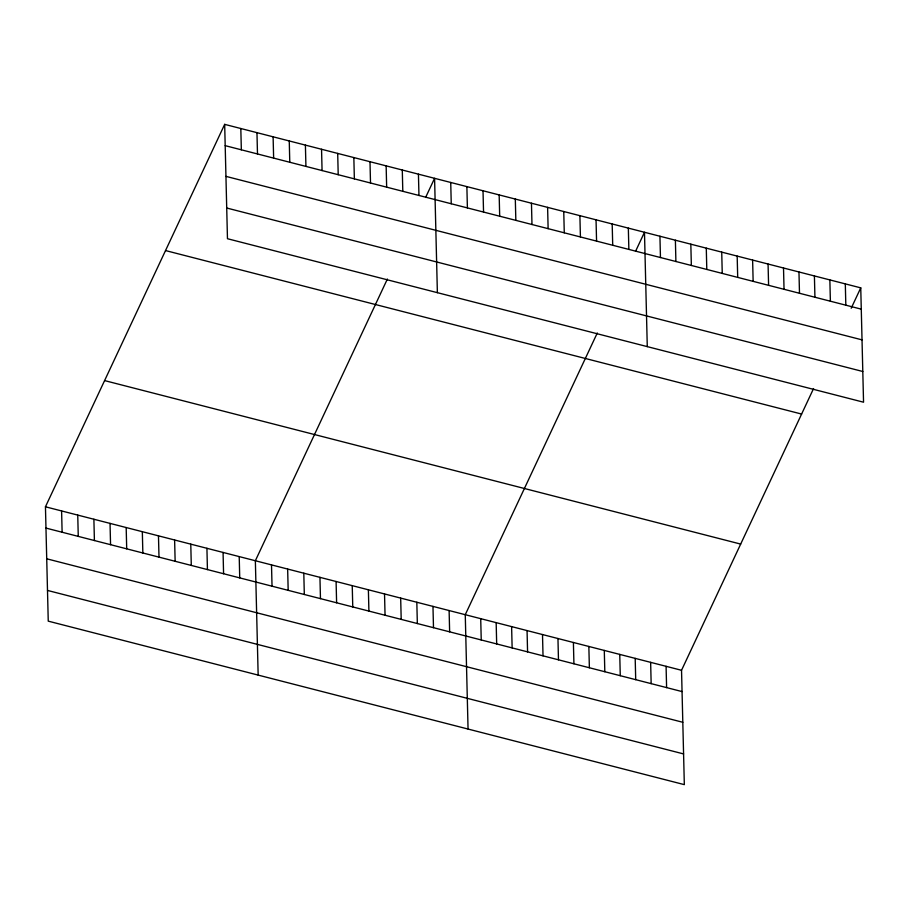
<?xml version="1.0" encoding="UTF-8"?>
<svg xmlns="http://www.w3.org/2000/svg" width="909" height="909" viewBox="0 0 909 909"><rect width="100%" height="100%" fill="white"/><g stroke="black" fill="none" stroke-linecap="round" stroke-linejoin="round"><path stroke-width="1.36" d="M813.555 388.563L681.534 670.285L684.329 784.637L48.245 621.142L45.45 506.79L224.671 124.363L860.755 287.858L863.55 402.21L227.466 238.715L224.671 124.363M387.382 279.029L255.361 560.739L258.156 675.092M425.617 197.446L434.582 178.323L437.377 292.675M597.293 332.978L465.26 614.7L468.055 729.041M635.527 251.395L644.481 232.272L647.276 346.624M851.199 308.253L860.755 287.858M225.193 145.656L861.278 309.151M225.943 176.369L862.027 339.864M226.716 208.013L862.8 371.497M165.529 250.566L801.613 414.061M104.592 380.587L740.676 544.082M45.45 506.79L681.534 670.285M45.973 528.084L682.057 691.579M46.723 558.796L682.807 722.28M47.495 590.43L683.579 753.925M845.313 283.892L845.824 305.174M829.86 279.915L830.383 301.209M814.407 275.95L814.93 297.243M798.966 271.973L799.488 293.266M783.513 268.007L784.035 289.301M768.071 264.03L768.594 285.324M752.618 260.065L753.141 281.358M737.176 256.099L737.699 277.381M721.723 252.123L722.246 273.416M706.282 248.157L706.793 269.439M690.829 244.18L691.351 265.473M675.387 240.215L675.898 261.508M659.934 236.238L660.457 257.531M666.081 666.308L666.604 687.602M650.639 662.343L651.162 683.636M628.335 228.125L628.858 249.407M635.186 658.366L635.709 679.659M612.189 223.966L612.711 245.26M619.745 654.4L620.268 675.694M596.043 219.819L596.565 241.112M604.292 650.435L604.815 671.717M579.897 215.672L580.419 236.965M588.85 646.458L589.373 667.751M563.75 211.524L564.273 232.806M573.397 642.493L573.92 663.775M547.604 207.366L548.127 228.659M557.956 638.516L558.467 659.809M542.503 634.55L543.025 655.844M531.458 203.218L531.981 224.512M527.061 630.573L527.572 651.867M515.312 199.071L515.835 220.364M511.608 626.608L512.131 647.901M499.166 194.924L499.689 216.206M496.166 622.631L496.678 643.924M483.02 190.765L483.543 212.058M480.713 618.665L481.236 639.959M466.874 186.618L467.396 207.911M450.728 182.47L451.25 203.764M449.114 610.541L449.637 631.835M432.968 606.394L433.491 627.687M418.435 174.164L418.958 195.458M416.822 602.247L417.345 623.54M402.289 170.017L402.801 191.31M400.676 598.099L401.199 619.381M386.143 165.87L386.655 187.163M384.53 593.941L385.052 615.234M369.997 161.722L370.508 183.004M368.384 589.793L368.906 611.087M353.84 157.564L354.362 178.857M352.238 585.646L352.76 606.939M337.693 153.416L338.216 174.71M336.091 581.499L336.614 602.781M321.547 149.269L322.07 170.562M319.945 577.34L320.468 598.633M305.401 145.122L305.924 166.404M303.799 573.193L304.322 594.486M289.255 140.963L289.778 162.257M287.653 569.045L288.176 590.339M273.109 136.816L273.632 158.109M271.507 564.898L272.03 586.18M256.963 132.669L257.486 153.962M240.817 128.521L241.34 149.803M239.215 556.592L239.726 577.885M223.069 552.445L223.58 573.738M206.922 548.297L207.434 569.579M190.776 544.139L191.288 565.432M174.619 539.991L175.142 561.285M158.473 535.844L158.995 557.137M142.327 531.697L142.849 552.979M126.181 527.538L126.703 548.831M110.034 523.391L110.557 544.684M93.888 519.244L94.411 540.537M77.742 515.096L78.265 536.378M61.596 510.938L62.119 532.231"/></g></svg>
